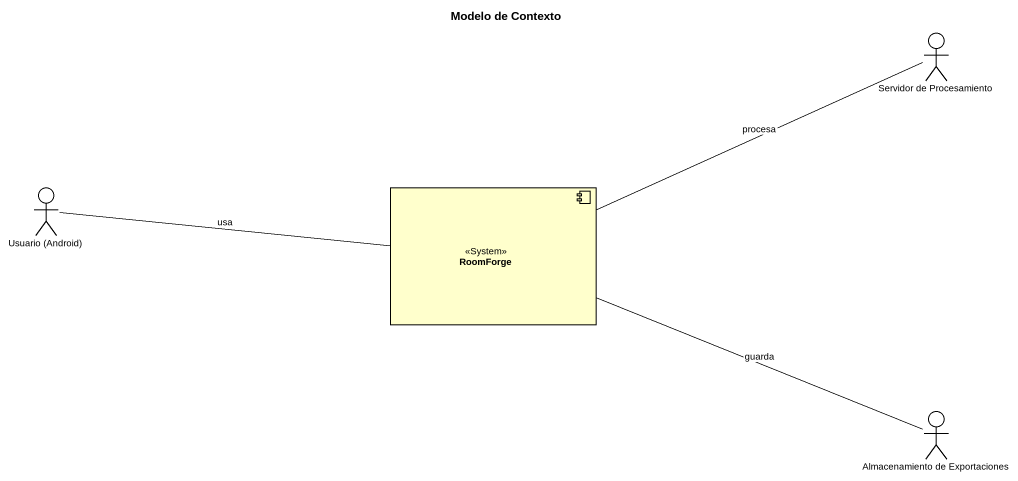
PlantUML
@startuml
title Modelo de Contexto
actor "Servidor de Procesamiento" as Servidor_de_Procesamiento
actor "Usuario (Android)" as Usuario_Android
component RoomForge <<System>>
actor "Almacenamiento de Exportaciones" as Almacenamiento_de
Usuario_Android -right- RoomForge : usa
RoomForge -right- Servidor_de_Procesamiento : procesa
RoomForge -right- Almacenamiento_de : guarda
@enduml
